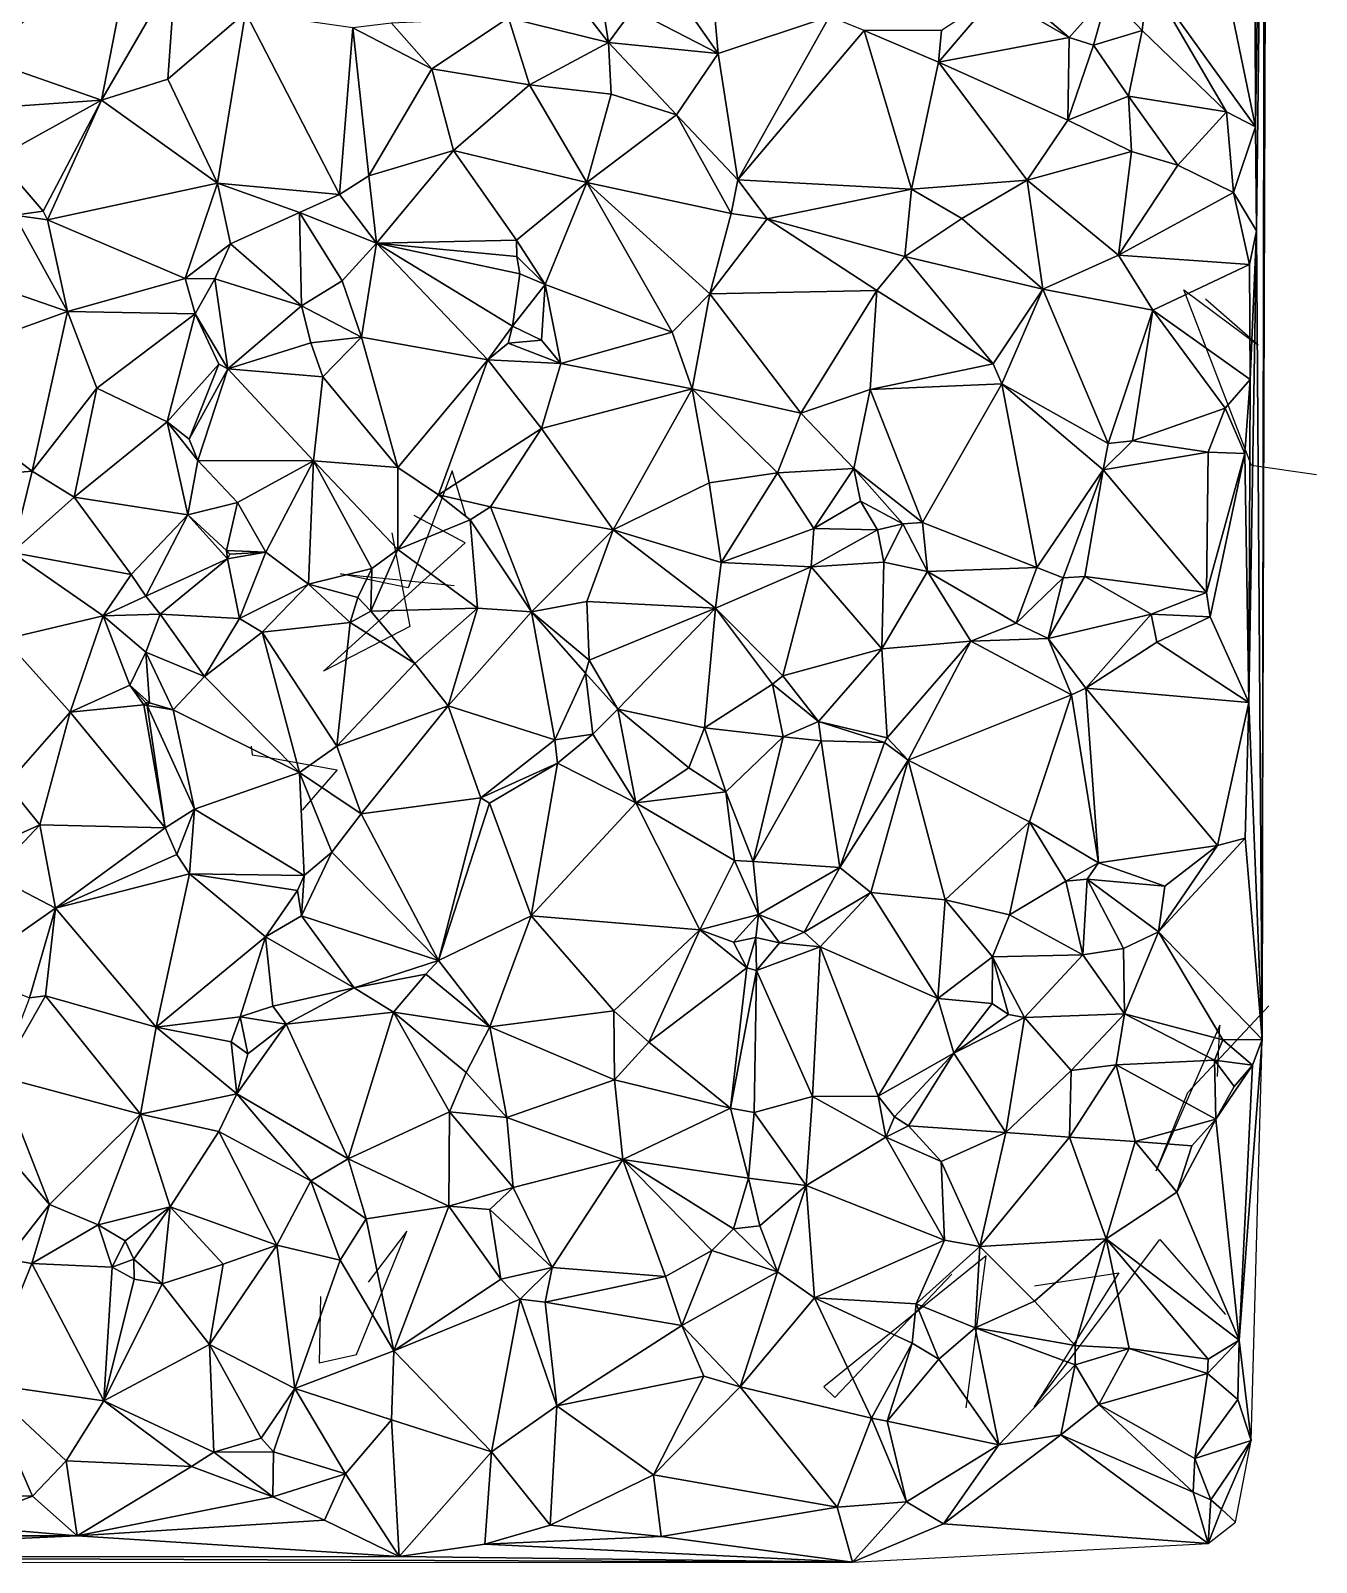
# Model space of a CAD drawing. Header units: metres. Extents: x -15.6 to 15.7, y -15.7 to 15.8.
# Drawn here: x 3.85 to 15.43, y -14.99 to -1.2 of the extents above; entities that cross this region are included whole.
import ezdxf

# ---------------------------------------------------------------- set-up
doc = ezdxf.new("R2010")
doc.units = ezdxf.units.M
doc.layers.add('CRACKS', color=1, linetype='Continuous')
doc.layers.add('STREET_MESH', color=7, linetype='Continuous')

msp = doc.modelspace()

# ---------------------------------------------------------------- linework, layer by layer
at = {"layer": 'CRACKS'}
for points in [[(15.429, -5.2, 0.1), (14.845, -5.115, 0.1), (14.235, -3.536, 0.1), (14.906, -4.032, 0.1), (14.43, -3.619, 0.1)], [(7.768, -5.569, 0.1), (7.645, -5.164, 0.1), (7.251, -6.219, 0.1), (6.639, -6.091, 0.1), (7.664, -6.197, 0.1)], [(7.104, -5.722, 0.1), (7.264, -6.566, 0.1), (6.488, -6.968, 0.1), (7.764, -5.813, 0.1), (7.303, -5.565, 0.1)], [(5.835, -7.642, 0.1), (5.845, -7.721, 0.1), (5.995, -7.744, 0.1), (6.61, -7.855, 0.1), (6.295, -8.218, 0.1)], [(14.54, -10.618, 0.1), (14.56, -10.156, 0.1), (13.985, -11.467, 0.1), (14.272, -10.76, 0.1), (15, -9.982, 0.1)], [(6.461, -12.598, 0.1), (6.447, -13.196, 0.1), (6.783, -13.121, 0.1), (7.239, -12.011, 0.1), (6.888, -12.468, 0.1)], [(12.892, -12.503, 0.1), (13.651, -12.386, 0.1), (12.888, -13.592, 0.1), (14.018, -12.086, 0.1), (14.612, -12.76, 0.1)], [(12.276, -13.601, 0.1), (12.456, -12.233, 0.1), (10.992, -13.411, 0.1), (11.093, -13.506, 0.1), (12.147, -12.397, 0.1)]]:
    msp.add_polyline3d(points, dxfattribs=at)
at = {"layer": 'STREET_MESH'}
for points in [[(14.966, 3.476), (14.941, -10.285), (14.992, 5.761)], [(14.966, 3.476), (14.868, 2.151), (14.882, -2.067)], [(14.889, -3.002), (14.966, 3.476), (14.882, -2.067)], [(14.966, 3.476), (14.889, -3.002), (14.941, -10.285)], [(14.868, 2.151), (14.268, 0.897), (14.882, -2.067)], [(14.268, 0.897), (13.913, -0.722), (14.882, -2.067)], [(3.387, -1.444), (4.784, -0.301), (3.196, -0.887)], [(4.489, -1.828), (4.784, -0.301), (3.387, -1.444)], [(4.784, -0.301), (4.489, -1.828), (5.155, -0.674)], [(9.539, -0.691), (10.043, -1.407), (9.964, -0.534)], [(10.043, -1.407), (11.045, -1.073), (9.964, -0.534)], [(4.489, -1.828), (5.085, -1.639), (5.155, -0.674)], [(5.155, -0.674), (5.085, -1.639), (5.785, -1.037)], [(8.955, -0.678), (8.586, -0.704), (9.053, -1.309)], [(8.955, -0.678), (9.053, -1.309), (9.274, -1.012)], [(9.053, -1.309), (8.586, -0.704), (8.153, -1.087)], [(10.043, -1.407), (9.539, -0.691), (9.274, -1.012)], [(12.541, -0.88), (13.203, -1.262), (12.677, -0.817)], [(13.203, -1.262), (13.552, -0.869), (12.677, -0.817)], [(13.552, -0.869), (13.86, -1.201), (13.913, -0.722)], [(13.913, -0.722), (13.86, -1.201), (14.62, -1.932)], [(13.913, -0.722), (14.62, -1.932), (14.882, -2.067)], [(13.203, -1.262), (12.541, -0.88), (12.025, -1.486)], [(12.541, -0.88), (12.052, -1.199), (12.025, -1.486)], [(13.552, -0.869), (13.203, -1.262), (13.422, -1.333)], [(13.86, -1.201), (13.552, -0.869), (13.422, -1.333)], [(5.085, -1.639), (5.531, -2.574), (5.785, -1.037)], [(5.531, -2.574), (6.631, -2.675), (5.785, -1.037)], [(5.785, -1.037), (6.631, -2.675), (6.752, -1.176)], [(8.153, -1.087), (7.1, -1.134), (7.464, -1.544)], [(8.153, -1.087), (7.464, -1.544), (8.342, -1.688)], [(9.053, -1.309), (8.153, -1.087), (8.342, -1.688)], [(9.053, -1.309), (10.043, -1.407), (9.274, -1.012)], [(10.218, -2.544), (11.045, -1.073), (10.043, -1.407)], [(11.358, -1.201), (11.045, -1.073), (10.218, -2.544)], [(6.631, -2.675), (6.895, -2.508), (6.752, -1.176)], [(7.464, -1.544), (7.1, -1.134), (6.752, -1.176)], [(6.895, -2.508), (7.464, -1.544), (6.752, -1.176)], [(11.358, -1.201), (10.218, -2.544), (11.784, -2.627)], [(12.025, -1.486), (12.052, -1.199), (11.358, -1.201)], [(12.025, -1.486), (11.358, -1.201), (11.784, -2.627)], [(13.737, -1.79), (13.86, -1.201), (13.422, -1.333)], [(13.86, -1.201), (13.737, -1.79), (14.62, -1.932)], [(9.077, -1.773), (9.053, -1.309), (8.342, -1.688)], [(9.053, -1.309), (9.077, -1.773), (9.667, -1.958)], [(10.043, -1.407), (9.053, -1.309), (9.667, -1.958)], [(13.203, -1.262), (12.025, -1.486), (13.192, -2.008)], [(13.422, -1.333), (13.203, -1.262), (13.192, -2.008)], [(13.737, -1.79), (13.422, -1.333), (13.192, -2.008)], [(4.489, -1.828), (3.387, -1.444), (3.278, -1.912)], [(10.218, -2.544), (10.043, -1.407), (9.667, -1.958)], [(12.824, -2.546), (12.025, -1.486), (11.784, -2.627)], [(13.192, -2.008), (12.025, -1.486), (12.824, -2.546)], [(4.489, -1.828), (5.531, -2.574), (5.085, -1.639)], [(6.895, -2.508), (7.658, -2.279), (7.464, -1.544)], [(7.464, -1.544), (7.658, -2.279), (8.342, -1.688)], [(7.658, -2.279), (8.859, -2.569), (8.342, -1.688)], [(8.859, -2.569), (9.077, -1.773), (8.342, -1.688)], [(9.077, -1.773), (8.859, -2.569), (9.667, -1.958)], [(13.763, -2.29), (13.737, -1.79), (13.192, -2.008)], [(13.737, -1.79), (14.183, -2.411), (14.62, -1.932)], [(13.737, -1.79), (13.763, -2.29), (14.183, -2.411)], [(3.549, -2.345), (4.489, -1.828), (3.278, -1.912)], [(4.489, -1.828), (3.549, -2.345), (3.962, -2.826)], [(4, -2.904), (4.489, -1.828), (3.962, -2.826)], [(4.489, -1.828), (4, -2.904), (5.531, -2.574)], [(9.667, -1.958), (8.859, -2.569), (10.16, -2.846)], [(10.218, -2.544), (9.667, -1.958), (10.16, -2.846)], [(13.763, -2.29), (13.192, -2.008), (12.824, -2.546)], [(14.183, -2.411), (14.684, -2.658), (14.62, -1.932)], [(14.62, -1.932), (14.684, -2.658), (14.882, -2.067)], [(14.684, -2.658), (14.889, -3.002), (14.882, -2.067)], [(6.895, -2.508), (6.963, -3.115), (7.658, -2.279)], [(6.963, -3.115), (8.226, -3.088), (7.658, -2.279)], [(8.226, -3.088), (8.859, -2.569), (7.658, -2.279)], [(13.646, -3.222), (13.763, -2.29), (12.824, -2.546)], [(14.183, -2.411), (13.763, -2.29), (13.646, -3.222)], [(3.549, -2.345), (3.704, -2.861), (3.962, -2.826)], [(14.684, -2.658), (14.183, -2.411), (13.646, -3.222)], [(4, -2.904), (5.241, -3.434), (5.531, -2.574)], [(5.241, -3.434), (5.651, -3.12), (5.531, -2.574)], [(6.631, -2.675), (5.531, -2.574), (6.272, -2.839)], [(5.531, -2.574), (5.651, -3.12), (6.272, -2.839)], [(6.963, -3.115), (6.895, -2.508), (6.631, -2.675)], [(8.226, -3.088), (8.483, -3.487), (8.859, -2.569)], [(8.859, -2.569), (8.483, -3.487), (9.627, -3.915)], [(8.859, -2.569), (9.968, -3.57), (10.16, -2.846)], [(9.968, -3.57), (8.859, -2.569), (9.627, -3.915)], [(10.482, -2.895), (10.218, -2.544), (10.16, -2.846)], [(10.218, -2.544), (10.482, -2.895), (11.784, -2.627)], [(12.235, -2.892), (12.824, -2.546), (11.784, -2.627)], [(12.824, -2.546), (12.235, -2.892), (12.966, -3.528)], [(13.646, -3.222), (12.824, -2.546), (12.966, -3.528)], [(6.963, -3.115), (6.631, -2.675), (6.272, -2.839)], [(10.482, -2.895), (11.722, -3.234), (11.784, -2.627)], [(11.722, -3.234), (12.235, -2.892), (11.784, -2.627)], [(14.827, -3.306), (14.684, -2.658), (13.646, -3.222)], [(14.889, -3.002), (14.684, -2.658), (14.827, -3.306)], [(4.182, -3.729), (3.704, -2.861), (3.062, -3.344)], [(3.704, -2.861), (4, -2.904), (3.962, -2.826)], [(4.182, -3.729), (4, -2.904), (3.704, -2.861)], [(6.272, -2.839), (5.651, -3.12), (6.29, -3.679)], [(6.655, -3.454), (6.272, -2.839), (6.29, -3.679)], [(6.655, -3.454), (6.963, -3.115), (6.272, -2.839)], [(9.968, -3.57), (10.482, -2.895), (10.16, -2.846)], [(9.968, -3.57), (11.471, -3.54), (10.482, -2.895)], [(11.471, -3.54), (11.722, -3.234), (10.482, -2.895)], [(12.235, -2.892), (11.722, -3.234), (12.966, -3.528)], [(4.182, -3.729), (5.241, -3.434), (4, -2.904)], [(14.889, -3.002), (14.82, -7.249), (14.941, -10.285)], [(14.889, -3.002), (14.833, -4.342), (14.82, -7.249)], [(14.889, -3.002), (14.827, -3.306), (14.833, -4.342)], [(5.241, -3.434), (5.508, -3.436), (5.651, -3.12)], [(5.651, -3.12), (5.508, -3.436), (6.29, -3.679)], [(6.963, -3.115), (6.655, -3.454), (6.829, -3.96)], [(7.966, -4.164), (6.963, -3.115), (6.829, -3.96)], [(6.963, -3.115), (8.227, -3.234), (8.226, -3.088)], [(8.227, -3.234), (6.963, -3.115), (8.255, -3.39)], [(6.963, -3.115), (8.189, -3.861), (8.255, -3.39)], [(8.189, -3.861), (6.963, -3.115), (7.966, -4.164)], [(8.227, -3.234), (8.483, -3.487), (8.226, -3.088)], [(8.483, -3.487), (8.227, -3.234), (8.255, -3.39)], [(12.518, -4.202), (11.722, -3.234), (11.471, -3.54)], [(11.722, -3.234), (12.518, -4.202), (12.966, -3.528)], [(13.955, -3.718), (13.646, -3.222), (12.966, -3.528)], [(13.955, -3.718), (14.827, -3.306), (13.646, -3.222)], [(14.827, -3.306), (13.955, -3.718), (14.833, -4.342)], [(2.677, -4.273), (4.182, -3.729), (3.062, -3.344)], [(5.241, -3.434), (4.182, -3.729), (5.332, -3.75)], [(5.508, -3.436), (5.241, -3.434), (5.332, -3.75)], [(5.626, -4.246), (5.508, -3.436), (5.332, -3.75)], [(5.508, -3.436), (5.626, -4.246), (6.29, -3.679)], [(8.189, -3.861), (8.483, -3.487), (8.255, -3.39)], [(6.829, -3.96), (6.655, -3.454), (6.29, -3.679)], [(8.483, -3.487), (8.189, -3.861), (8.451, -3.988)], [(8.483, -3.487), (8.451, -3.988), (8.624, -4.197)], [(9.627, -3.915), (8.483, -3.487), (8.624, -4.197)], [(9.806, -4.427), (9.968, -3.57), (9.627, -3.915)], [(9.968, -3.57), (9.806, -4.427), (10.785, -4.644)], [(9.968, -3.57), (10.785, -4.644), (11.471, -3.54)], [(10.785, -4.644), (11.41, -4.431), (11.471, -3.54)], [(11.41, -4.431), (12.518, -4.202), (11.471, -3.54)], [(12.518, -4.202), (12.595, -4.382), (12.966, -3.528)], [(12.595, -4.382), (13.553, -4.918), (12.966, -3.528)], [(13.553, -4.918), (13.955, -3.718), (12.966, -3.528)], [(5.626, -4.246), (6.372, -4.013), (6.29, -3.679)], [(6.372, -4.013), (6.829, -3.96), (6.29, -3.679)], [(13.553, -4.918), (13.774, -4.893), (13.955, -3.718)], [(13.955, -3.718), (13.774, -4.893), (14.609, -4.599)], [(13.955, -3.718), (14.609, -4.599), (14.833, -4.342)], [(4.182, -3.729), (2.677, -4.273), (3.863, -5.166)], [(4.182, -3.729), (3.863, -5.166), (4.447, -4.419)], [(5.332, -3.75), (4.182, -3.729), (4.447, -4.419)], [(5.078, -4.724), (5.332, -3.75), (4.447, -4.419)], [(5.078, -4.724), (5.545, -4.205), (5.332, -3.75)], [(5.545, -4.205), (5.626, -4.246), (5.332, -3.75)], [(8.149, -4.015), (8.189, -3.861), (7.966, -4.164)], [(8.189, -3.861), (8.149, -4.015), (8.451, -3.988)], [(6.372, -4.013), (6.482, -4.317), (6.829, -3.96)], [(6.829, -3.96), (6.482, -4.317), (7.156, -5.133)], [(7.966, -4.164), (6.829, -3.96), (7.156, -5.133)], [(8.451, -3.988), (8.149, -4.015), (8.624, -4.197)], [(9.806, -4.427), (9.627, -3.915), (8.624, -4.197)], [(6.372, -4.013), (5.626, -4.246), (6.482, -4.317)], [(8.149, -4.015), (7.966, -4.164), (8.624, -4.197)], [(3.863, -5.166), (2.677, -4.273), (2.685, -5.264)], [(5.545, -4.205), (5.078, -4.724), (5.278, -4.88)], [(5.626, -4.246), (5.545, -4.205), (5.278, -4.88)], [(5.356, -5.071), (5.626, -4.246), (5.278, -4.88)], [(5.626, -4.246), (5.356, -5.071), (6.398, -5.075)], [(5.626, -4.246), (6.398, -5.075), (6.482, -4.317)], [(7.522, -5.38), (7.966, -4.164), (7.156, -5.133)], [(7.522, -5.38), (8.452, -4.784), (7.966, -4.164)], [(7.966, -4.164), (8.452, -4.784), (8.624, -4.197)], [(8.452, -4.784), (9.806, -4.427), (8.624, -4.197)], [(12.595, -4.382), (12.518, -4.202), (11.41, -4.431)], [(6.482, -4.317), (6.398, -5.075), (7.156, -5.133)], [(11.881, -5.629), (12.595, -4.382), (11.41, -4.431)], [(11.881, -5.629), (12.912, -6.035), (12.595, -4.382)], [(12.595, -4.382), (12.912, -6.035), (13.508, -5.155)], [(13.553, -4.918), (12.595, -4.382), (13.508, -5.155)], [(14.609, -4.599), (14.785, -5.009), (14.833, -4.342)], [(14.833, -4.342), (14.785, -5.009), (14.82, -7.249)], [(3.863, -5.166), (4.241, -5.4), (4.447, -4.419)], [(4.241, -5.4), (5.078, -4.724), (4.447, -4.419)], [(9.806, -4.427), (8.452, -4.784), (9.097, -5.695)], [(9.96, -5.271), (9.806, -4.427), (9.097, -5.695)], [(10.785, -4.644), (9.806, -4.427), (10.576, -5.182)], [(9.806, -4.427), (9.96, -5.271), (10.576, -5.182)], [(11.264, -5.144), (11.41, -4.431), (10.785, -4.644)], [(11.881, -5.629), (11.41, -4.431), (11.264, -5.144)], [(11.264, -5.144), (10.785, -4.644), (10.576, -5.182)], [(14.609, -4.599), (13.774, -4.893), (14.456, -4.997)], [(14.785, -5.009), (14.609, -4.599), (14.456, -4.997)], [(5.078, -4.724), (4.241, -5.4), (5.264, -5.559)], [(5.078, -4.724), (5.356, -5.071), (5.278, -4.88)], [(5.356, -5.071), (5.078, -4.724), (5.264, -5.559)], [(8.452, -4.784), (7.522, -5.38), (7.99, -5.487)], [(8.452, -4.784), (7.99, -5.487), (9.097, -5.695)], [(14.456, -4.997), (13.774, -4.893), (13.508, -5.155)], [(13.774, -4.893), (13.553, -4.918), (13.508, -5.155)], [(5.712, -5.448), (5.356, -5.071), (5.264, -5.559)], [(6.398, -5.075), (5.356, -5.071), (5.712, -5.448)], [(5.967, -5.896), (6.398, -5.075), (5.712, -5.448)], [(6.398, -5.075), (5.967, -5.896), (6.353, -6.184)], [(6.923, -6.044), (6.398, -5.075), (6.353, -6.184)], [(6.398, -5.075), (7.156, -5.873), (7.156, -5.133)], [(6.923, -6.044), (7.156, -5.873), (6.398, -5.075)], [(14.456, -4.997), (13.508, -5.155), (14.441, -6.259)], [(14.785, -5.009), (14.456, -4.997), (14.441, -6.259)], [(14.473, -6.48), (14.785, -5.009), (14.441, -6.259)], [(14.785, -5.009), (14.473, -6.48), (14.82, -7.249)], [(3.863, -5.166), (2.685, -5.264), (3.683, -5.9)], [(4.241, -5.4), (3.863, -5.166), (3.683, -5.9)], [(7.156, -5.873), (7.522, -5.38), (7.156, -5.133)], [(9.96, -5.271), (10.069, -5.99), (10.576, -5.182)], [(10.069, -5.99), (10.902, -5.682), (10.576, -5.182)], [(10.902, -5.682), (11.264, -5.144), (10.576, -5.182)], [(10.902, -5.682), (11.324, -5.438), (11.264, -5.144)], [(11.324, -5.438), (11.705, -5.64), (11.264, -5.144)], [(11.705, -5.64), (11.881, -5.629), (11.264, -5.144)], [(12.912, -6.035), (13.149, -6.127), (13.508, -5.155)], [(13.149, -6.127), (13.344, -6.116), (13.508, -5.155)], [(13.508, -5.155), (13.344, -6.116), (14.441, -6.259)], [(10.069, -5.99), (9.96, -5.271), (9.097, -5.695)], [(4.756, -6.098), (4.241, -5.4), (3.683, -5.9)], [(4.241, -5.4), (4.756, -6.098), (5.264, -5.559)], [(5.612, -5.882), (5.712, -5.448), (5.264, -5.559)], [(5.612, -5.882), (5.967, -5.896), (5.712, -5.448)], [(7.522, -5.38), (7.156, -5.873), (7.808, -5.604)], [(7.522, -5.38), (7.808, -5.604), (7.99, -5.487)], [(7.99, -5.487), (7.808, -5.604), (8.359, -6.435)], [(9.097, -5.695), (7.99, -5.487), (8.359, -6.435)], [(10.902, -5.682), (11.478, -5.694), (11.324, -5.438)], [(11.478, -5.694), (11.705, -5.64), (11.324, -5.438)], [(4.756, -6.098), (4.888, -6.294), (5.264, -5.559)], [(4.888, -6.294), (5.623, -5.956), (5.264, -5.559)], [(5.623, -5.956), (5.612, -5.882), (5.264, -5.559)], [(7.808, -5.604), (7.156, -5.873), (7.873, -6.402)], [(7.808, -5.604), (7.873, -6.402), (8.359, -6.435)], [(11.705, -5.64), (11.478, -5.694), (11.534, -5.987)], [(11.705, -5.64), (11.534, -5.987), (11.927, -6.072)], [(11.881, -5.629), (11.705, -5.64), (11.927, -6.072)], [(12.912, -6.035), (11.881, -5.629), (11.927, -6.072)], [(8.859, -6.342), (9.097, -5.695), (8.359, -6.435)], [(9.097, -5.695), (8.859, -6.342), (10.019, -6.402)], [(10.069, -5.99), (9.097, -5.695), (10.019, -6.402)], [(10.902, -5.682), (10.069, -5.99), (10.88, -6.03)], [(11.478, -5.694), (10.902, -5.682), (10.88, -6.03)], [(11.534, -5.987), (11.478, -5.694), (10.88, -6.03)], [(3.618, -6.681), (4.503, -6.469), (3.683, -5.9)], [(4.503, -6.469), (4.756, -6.098), (3.683, -5.9)], [(5.612, -5.882), (5.643, -5.914), (5.967, -5.896)], [(5.643, -5.914), (5.612, -5.882), (5.623, -5.956)], [(5.967, -5.896), (5.623, -5.956), (5.732, -6.495)], [(5.643, -5.914), (5.623, -5.956), (5.967, -5.896)], [(5.967, -5.896), (5.732, -6.495), (6.353, -6.184)], [(6.923, -6.044), (6.913, -6.429), (7.156, -5.873)], [(7.156, -5.873), (6.913, -6.429), (7.873, -6.402)], [(5.015, -6.455), (5.623, -5.956), (4.888, -6.294)], [(5.623, -5.956), (5.015, -6.455), (5.732, -6.495)], [(6.795, -6.304), (6.923, -6.044), (6.353, -6.184)], [(6.795, -6.304), (6.913, -6.429), (6.923, -6.044)], [(10.88, -6.03), (10.069, -5.99), (10.019, -6.402)], [(10.624, -7.01), (10.88, -6.03), (10.019, -6.402)], [(10.624, -7.01), (11.515, -6.766), (10.88, -6.03)], [(11.515, -6.766), (11.534, -5.987), (10.88, -6.03)], [(11.534, -5.987), (11.515, -6.766), (11.927, -6.072)], [(12.725, -6.536), (12.912, -6.035), (11.927, -6.072)], [(12.912, -6.035), (12.725, -6.536), (13.149, -6.127)], [(4.756, -6.098), (4.503, -6.469), (4.888, -6.294)], [(5.732, -6.495), (5.935, -6.616), (6.353, -6.184)], [(5.935, -6.616), (6.726, -6.529), (6.353, -6.184)], [(6.726, -6.529), (6.795, -6.304), (6.353, -6.184)], [(11.927, -6.072), (11.515, -6.766), (12.318, -6.699)], [(12.725, -6.536), (11.927, -6.072), (12.318, -6.699)], [(12.725, -6.536), (13.014, -6.675), (13.149, -6.127)], [(13.014, -6.675), (13.344, -6.116), (13.149, -6.127)], [(13.941, -6.455), (13.344, -6.116), (13.014, -6.675)], [(13.344, -6.116), (13.941, -6.455), (14.441, -6.259)], [(4.503, -6.469), (5.015, -6.455), (4.888, -6.294)], [(6.913, -6.429), (6.795, -6.304), (6.726, -6.529)], [(8.879, -6.869), (8.859, -6.342), (8.359, -6.435)], [(8.859, -6.342), (8.879, -6.869), (10.019, -6.402)], [(13.941, -6.455), (14.473, -6.48), (14.441, -6.259)], [(4.205, -7.338), (4.503, -6.469), (3.618, -6.681)], [(4.205, -7.338), (4.743, -7.093), (4.503, -6.469)], [(4.888, -6.796), (5.015, -6.455), (4.503, -6.469)], [(4.743, -7.093), (4.888, -6.796), (4.503, -6.469)], [(5.015, -6.455), (4.888, -6.796), (5.415, -7.017)], [(5.732, -6.495), (5.015, -6.455), (5.415, -7.017)], [(6.913, -6.429), (6.726, -6.529), (7.31, -6.9)], [(7.873, -6.402), (6.913, -6.429), (7.31, -6.9)], [(7.873, -6.402), (7.31, -6.9), (7.611, -7.279)], [(7.873, -6.402), (7.611, -7.279), (8.359, -6.435)], [(7.611, -7.279), (8.57, -7.586), (8.359, -6.435)], [(8.848, -6.985), (8.879, -6.869), (8.359, -6.435)], [(8.57, -7.586), (8.848, -6.985), (8.359, -6.435)], [(8.879, -6.869), (9.138, -7.311), (10.019, -6.402)], [(9.138, -7.311), (9.919, -7.477), (10.019, -6.402)], [(9.919, -7.477), (10.532, -7.084), (10.019, -6.402)], [(10.532, -7.084), (10.624, -7.01), (10.019, -6.402)], [(13.941, -6.455), (13.014, -6.675), (13.352, -7.121)], [(13.992, -6.708), (13.941, -6.455), (13.352, -7.121)], [(14.473, -6.48), (13.941, -6.455), (13.992, -6.708)], [(14.473, -6.48), (13.992, -6.708), (14.82, -7.249)], [(5.935, -6.616), (5.732, -6.495), (5.415, -7.017)], [(5.935, -6.616), (5.415, -7.017), (6.27, -7.879)], [(6.726, -6.529), (5.935, -6.616), (6.606, -7.643)], [(6.606, -7.643), (5.935, -6.616), (6.27, -7.879)], [(6.726, -6.529), (6.606, -7.643), (7.31, -6.9)], [(13.014, -6.675), (12.725, -6.536), (12.318, -6.699)], [(4.205, -7.338), (3.618, -6.681), (3.638, -7.985)], [(11.515, -6.766), (11.564, -7.567), (12.318, -6.699)], [(11.564, -7.567), (11.752, -7.769), (12.318, -6.699)], [(11.752, -7.769), (13.224, -7.182), (12.318, -6.699)], [(13.224, -7.182), (13.014, -6.675), (12.318, -6.699)], [(13.014, -6.675), (13.224, -7.182), (13.352, -7.121)], [(13.992, -6.708), (13.352, -7.121), (14.82, -7.249)], [(4.92, -7.254), (4.888, -6.796), (4.743, -7.093)], [(5.415, -7.017), (4.888, -6.796), (5.134, -7.316)], [(4.888, -6.796), (4.92, -7.254), (5.134, -7.316)], [(8.848, -6.985), (9.138, -7.311), (8.879, -6.869)], [(10.624, -7.01), (10.944, -7.421), (11.515, -6.766)], [(11.515, -6.766), (10.944, -7.421), (11.564, -7.567)], [(5.415, -7.017), (5.134, -7.316), (6.27, -7.879)], [(7.31, -6.9), (6.606, -7.643), (7.611, -7.279)], [(8.848, -6.985), (8.57, -7.586), (8.913, -7.536)], [(9.138, -7.311), (8.848, -6.985), (8.913, -7.536)], [(10.532, -7.084), (10.944, -7.421), (10.624, -7.01)], [(4.87, -7.271), (4.743, -7.093), (4.205, -7.338)], [(4.87, -7.271), (4.887, -7.254), (4.743, -7.093)], [(4.887, -7.254), (4.92, -7.254), (4.743, -7.093)], [(10.626, -7.558), (10.532, -7.084), (9.919, -7.477)], [(10.944, -7.421), (10.532, -7.084), (10.626, -7.558)], [(13.224, -7.182), (13.467, -8.695), (13.352, -7.121)], [(13.352, -7.121), (14.538, -8.537), (14.82, -7.249)], [(13.352, -7.121), (13.467, -8.695), (14.538, -8.537)], [(4.87, -7.271), (4.205, -7.338), (5.062, -8.379)], [(4.898, -7.277), (4.887, -7.254), (4.87, -7.271)], [(4.898, -7.277), (4.87, -7.271), (5.062, -8.379)], [(4.887, -7.254), (4.898, -7.277), (4.92, -7.254)], [(4.92, -7.254), (4.898, -7.277), (5.134, -7.316)], [(5.134, -7.316), (4.898, -7.277), (5.326, -8.211)], [(4.898, -7.277), (5.062, -8.379), (5.326, -8.211)], [(7.611, -7.279), (6.606, -7.643), (6.826, -8.252)], [(7.904, -8.107), (7.611, -7.279), (6.826, -8.252)], [(7.904, -8.107), (8.57, -7.586), (7.611, -7.279)], [(13.224, -7.182), (11.752, -7.769), (12.847, -8.325)], [(13.467, -8.695), (13.224, -7.182), (12.847, -8.325)], [(14.82, -7.249), (14.538, -8.537), (14.787, -8.472)], [(14.941, -10.285), (14.82, -7.249), (14.787, -8.472)], [(3.931, -8.351), (4.205, -7.338), (3.638, -7.985)], [(5.062, -8.379), (4.205, -7.338), (3.931, -8.351)], [(6.27, -7.879), (5.134, -7.316), (5.326, -8.211)], [(9.3, -8.153), (9.138, -7.311), (8.913, -7.536)], [(9.138, -7.311), (9.776, -7.837), (9.919, -7.477)], [(9.776, -7.837), (9.138, -7.311), (9.3, -8.153)], [(10.968, -7.594), (10.944, -7.421), (10.626, -7.558)], [(11.564, -7.567), (10.944, -7.421), (11.541, -7.611)], [(10.944, -7.421), (10.968, -7.594), (11.541, -7.611)], [(8.57, -7.586), (8.594, -7.796), (8.913, -7.536)], [(8.594, -7.796), (9.3, -8.153), (8.913, -7.536)], [(9.776, -7.837), (10.111, -8.055), (9.919, -7.477)], [(10.111, -8.055), (10.626, -7.558), (9.919, -7.477)], [(10.111, -8.055), (10.356, -8.682), (10.626, -7.558)], [(10.356, -8.682), (10.968, -7.594), (10.626, -7.558)], [(11.752, -7.769), (11.564, -7.567), (11.541, -7.611)], [(6.606, -7.643), (6.27, -7.879), (6.826, -8.252)], [(8.594, -7.796), (8.57, -7.586), (7.904, -8.107)], [(10.968, -7.594), (10.356, -8.682), (11.137, -8.735)], [(10.968, -7.594), (11.137, -8.735), (11.541, -7.611)], [(11.137, -8.735), (11.752, -7.769), (11.541, -7.611)], [(8.594, -7.796), (7.904, -8.107), (7.983, -8.156)], [(8.358, -9.172), (8.594, -7.796), (7.983, -8.156)], [(8.594, -7.796), (8.358, -9.172), (9.3, -8.153)], [(10.111, -8.055), (9.776, -7.837), (9.3, -8.153)], [(11.137, -8.735), (11.417, -8.96), (11.752, -7.769)], [(11.752, -7.769), (11.417, -8.96), (12.087, -9.028)], [(11.752, -7.769), (12.087, -9.028), (12.847, -8.325)], [(3.931, -8.351), (3.638, -7.985), (3.402, -8.588)], [(6.314, -8.808), (6.27, -7.879), (5.326, -8.211)], [(6.27, -7.879), (6.562, -8.599), (6.826, -8.252)], [(6.314, -8.808), (6.562, -8.599), (6.27, -7.879)], [(7.524, -9.573), (7.904, -8.107), (6.826, -8.252)], [(7.983, -8.156), (7.904, -8.107), (7.524, -9.573)], [(10.19, -8.673), (10.111, -8.055), (9.3, -8.153)], [(10.356, -8.682), (10.111, -8.055), (10.19, -8.673)], [(5.062, -8.379), (5.166, -8.618), (5.326, -8.211)], [(5.166, -8.618), (5.279, -8.792), (5.326, -8.211)], [(5.279, -8.792), (6.314, -8.808), (5.326, -8.211)], [(6.562, -8.599), (7.524, -9.573), (6.826, -8.252)], [(8.358, -9.172), (7.983, -8.156), (7.524, -9.573)], [(8.358, -9.172), (9.876, -9.298), (9.3, -8.153)], [(9.876, -9.298), (10.19, -8.673), (9.3, -8.153)], [(3.503, -8.804), (3.931, -8.351), (3.402, -8.588)], [(3.503, -8.804), (4.074, -9.101), (3.931, -8.351)], [(4.074, -9.101), (5.062, -8.379), (3.931, -8.351)], [(5.166, -8.618), (5.062, -8.379), (4.074, -9.101)], [(12.087, -9.028), (12.667, -9.162), (12.847, -8.325)], [(12.667, -9.162), (13.172, -8.858), (12.847, -8.325)], [(13.172, -8.858), (13.467, -8.695), (12.847, -8.325)], [(14.538, -8.537), (13.467, -8.695), (14.065, -8.903)], [(14.007, -9.314), (14.941, -10.285), (14.787, -8.472)], [(14.538, -8.537), (14.007, -9.314), (14.787, -8.472)], [(14.007, -9.314), (14.538, -8.537), (14.065, -8.903)], [(5.166, -8.618), (4.074, -9.101), (5.279, -8.792)], [(6.562, -8.599), (6.288, -9.172), (7.524, -9.573)], [(6.562, -8.599), (6.314, -8.808), (6.288, -9.172)], [(10.404, -9.16), (10.19, -8.673), (9.876, -9.298)], [(10.356, -8.682), (10.19, -8.673), (10.404, -9.16)], [(10.356, -8.682), (10.404, -9.16), (11.137, -8.735)], [(3.503, -8.804), (3.255, -9.675), (4.074, -9.101)], [(4.074, -9.101), (4.981, -10.172), (5.279, -8.792)], [(4.981, -10.172), (5.964, -9.36), (5.279, -8.792)], [(5.964, -9.36), (6.254, -8.942), (5.279, -8.792)], [(6.254, -8.942), (6.314, -8.808), (5.279, -8.792)], [(6.314, -8.808), (6.254, -8.942), (6.288, -9.172)], [(11.137, -8.735), (10.404, -9.16), (10.815, -9.319)], [(11.417, -8.96), (11.137, -8.735), (10.815, -9.319)], [(13.467, -8.695), (13.172, -8.858), (13.366, -8.841)], [(13.467, -8.695), (13.366, -8.841), (14.065, -8.903)], [(6.254, -8.942), (5.964, -9.36), (6.288, -9.172)], [(10.961, -9.45), (11.417, -8.96), (10.815, -9.319)], [(11.417, -8.96), (10.961, -9.45), (12.019, -9.914)], [(11.417, -8.96), (12.019, -9.914), (12.087, -9.028)], [(13.325, -9.523), (13.172, -8.858), (12.667, -9.162)], [(13.172, -8.858), (13.325, -9.523), (13.366, -8.841)], [(13.325, -9.523), (13.691, -9.466), (13.366, -8.841)], [(13.366, -8.841), (14.007, -9.314), (14.065, -8.903)], [(13.691, -9.466), (14.007, -9.314), (13.366, -8.841)], [(3.255, -9.675), (3.838, -9.91), (4.074, -9.101)], [(4.074, -9.101), (3.838, -9.91), (3.984, -9.892)], [(4.981, -10.172), (4.074, -9.101), (3.984, -9.892)], [(12.087, -9.028), (12.019, -9.914), (12.512, -9.54)], [(12.667, -9.162), (12.087, -9.028), (12.512, -9.54)], [(5.964, -9.36), (6.762, -9.819), (6.288, -9.172)], [(6.288, -9.172), (6.762, -9.819), (7.524, -9.573)], [(7.985, -10.17), (8.358, -9.172), (7.524, -9.573)], [(8.358, -9.172), (7.985, -10.17), (9.102, -10.025)], [(9.876, -9.298), (8.358, -9.172), (9.102, -10.025)], [(10.179, -9.409), (10.404, -9.16), (9.876, -9.298)], [(10.382, -9.367), (10.404, -9.16), (10.179, -9.409)], [(10.404, -9.16), (10.382, -9.367), (10.593, -9.413)], [(10.404, -9.16), (10.593, -9.413), (10.815, -9.319)], [(13.325, -9.523), (12.667, -9.162), (12.512, -9.54)], [(4.981, -10.172), (5.738, -10.08), (5.964, -9.36)], [(5.738, -10.08), (6.031, -9.984), (5.964, -9.36)], [(5.964, -9.36), (6.031, -9.984), (6.762, -9.819)], [(9.417, -10.307), (9.876, -9.298), (9.102, -10.025)], [(9.417, -10.307), (10.299, -9.64), (9.876, -9.298)], [(10.299, -9.64), (10.179, -9.409), (9.876, -9.298)], [(10.299, -9.64), (10.382, -9.367), (10.179, -9.409)], [(10.382, -9.367), (10.299, -9.64), (10.387, -9.662)], [(10.382, -9.367), (10.387, -9.662), (10.593, -9.413)], [(10.593, -9.413), (10.961, -9.45), (10.815, -9.319)], [(14.007, -9.314), (13.691, -9.466), (13.701, -10.053)], [(14.586, -10.287), (14.007, -9.314), (13.701, -10.053)], [(14.007, -9.314), (14.586, -10.287), (14.941, -10.285)], [(10.387, -9.662), (10.961, -9.45), (10.593, -9.413)], [(10.961, -9.45), (10.387, -9.662), (10.89, -10.796)], [(11.482, -10.793), (10.961, -9.45), (10.89, -10.796)], [(10.961, -9.45), (11.482, -10.793), (12.019, -9.914)], [(13.691, -9.466), (13.325, -9.523), (13.701, -10.053)], [(6.762, -9.819), (7.41, -9.697), (7.524, -9.573)], [(7.41, -9.697), (7.985, -10.17), (7.524, -9.573)], [(10.299, -9.64), (9.417, -10.307), (10.152, -10.901)], [(10.299, -9.64), (10.152, -10.901), (10.387, -9.662)], [(12.019, -9.914), (12.509, -9.961), (12.512, -9.54)], [(12.509, -9.961), (12.658, -10.06), (12.512, -9.54)], [(12.802, -10.086), (13.325, -9.523), (12.512, -9.54)], [(12.658, -10.06), (12.802, -10.086), (12.512, -9.54)], [(13.325, -9.523), (12.802, -10.086), (13.701, -10.053)], [(7.118, -10.039), (7.41, -9.697), (6.762, -9.819)], [(7.985, -10.17), (7.41, -9.697), (7.118, -10.039)], [(10.152, -10.901), (10.367, -10.943), (10.387, -9.662)], [(10.387, -9.662), (10.367, -10.943), (10.89, -10.796)], [(3.566, -10.617), (4.838, -10.956), (3.984, -9.892)], [(3.838, -9.91), (3.566, -10.617), (3.984, -9.892)], [(4.838, -10.956), (4.981, -10.172), (3.984, -9.892)], [(6.031, -9.984), (6.152, -10.146), (6.762, -9.819)], [(6.152, -10.146), (7.118, -10.039), (6.762, -9.819)], [(11.482, -10.793), (12.164, -10.407), (12.019, -9.914)], [(12.164, -10.407), (12.509, -9.961), (12.019, -9.914)], [(5.738, -10.08), (6.152, -10.146), (6.031, -9.984)], [(7.118, -10.039), (6.152, -10.146), (6.71, -11.36)], [(7.621, -10.935), (7.118, -10.039), (6.71, -11.36)], [(7.772, -10.582), (7.985, -10.17), (7.118, -10.039)], [(7.621, -10.935), (7.772, -10.582), (7.118, -10.039)], [(7.985, -10.17), (9.107, -10.646), (9.102, -10.025)], [(9.107, -10.646), (9.417, -10.307), (9.102, -10.025)], [(12.658, -10.06), (12.509, -9.961), (12.164, -10.407)], [(12.802, -10.086), (12.658, -10.06), (12.164, -10.407)], [(12.802, -10.086), (13.222, -10.564), (13.701, -10.053)], [(13.222, -10.564), (13.626, -10.511), (13.701, -10.053)], [(13.626, -10.511), (14.511, -10.471), (13.701, -10.053)], [(14.511, -10.471), (14.586, -10.287), (13.701, -10.053)], [(5.707, -10.774), (4.981, -10.172), (4.838, -10.956)], [(5.656, -10.305), (5.738, -10.08), (4.981, -10.172)], [(5.707, -10.774), (5.656, -10.305), (4.981, -10.172)], [(5.738, -10.08), (5.656, -10.305), (5.806, -10.413)], [(6.152, -10.146), (5.707, -10.774), (6.71, -11.36)], [(5.707, -10.774), (6.152, -10.146), (5.806, -10.413)], [(6.152, -10.146), (5.738, -10.08), (5.806, -10.413)], [(7.985, -10.17), (7.772, -10.582), (8.139, -10.986)], [(9.107, -10.646), (7.985, -10.17), (8.139, -10.986)], [(12.802, -10.086), (12.164, -10.407), (12.632, -11.123)], [(13.222, -10.564), (12.802, -10.086), (12.632, -11.123)], [(5.656, -10.305), (5.707, -10.774), (5.806, -10.413)], [(9.417, -10.307), (9.107, -10.646), (10.152, -10.901)], [(14.511, -10.471), (14.855, -10.515), (14.586, -10.287)], [(14.586, -10.287), (14.855, -10.515), (14.941, -10.285)], [(14.735, -12.991), (14.842, -13.896), (14.941, -10.285)], [(14.855, -10.515), (14.735, -12.991), (14.941, -10.285)], [(12.164, -10.407), (11.482, -10.793), (11.631, -10.982)], [(11.756, -11.063), (12.164, -10.407), (11.631, -10.982)], [(12.164, -10.407), (11.756, -11.063), (12.632, -11.123)], [(14.511, -10.471), (13.626, -10.511), (14.524, -11.003)], [(14.688, -10.706), (14.511, -10.471), (14.524, -11.003)], [(14.855, -10.515), (14.511, -10.471), (14.688, -10.706)], [(4.018, -11.77), (3.566, -10.617), (3.33, -10.963)], [(3.566, -10.617), (4.018, -11.77), (4.838, -10.956)], [(7.772, -10.582), (7.621, -10.935), (8.139, -10.986)], [(13.206, -11.165), (13.222, -10.564), (12.632, -11.123)], [(13.626, -10.511), (13.206, -11.165), (13.797, -11.202)], [(13.206, -11.165), (13.626, -10.511), (13.222, -10.564)], [(14.524, -11.003), (13.626, -10.511), (13.797, -11.202)], [(14.855, -10.515), (14.524, -11.003), (14.735, -12.991)], [(14.855, -10.515), (14.688, -10.706), (14.524, -11.003)], [(9.184, -11.364), (9.107, -10.646), (8.139, -10.986)], [(9.107, -10.646), (9.184, -11.364), (10.152, -10.901)], [(5.544, -11.114), (5.707, -10.774), (4.838, -10.956)], [(5.707, -10.774), (5.544, -11.114), (6.372, -11.558)], [(5.707, -10.774), (6.372, -11.558), (6.71, -11.36)], [(10.367, -10.943), (10.835, -11.598), (10.89, -10.796)], [(10.89, -10.796), (10.835, -11.598), (11.553, -11.163)], [(11.482, -10.793), (10.89, -10.796), (11.553, -11.163)], [(11.482, -10.793), (11.553, -11.163), (11.631, -10.982)], [(3.636, -12.262), (4.018, -11.77), (3.33, -10.963)], [(4.018, -11.77), (4.458, -11.954), (4.838, -10.956)], [(4.458, -11.954), (5.106, -11.79), (4.838, -10.956)], [(5.106, -11.79), (5.544, -11.114), (4.838, -10.956)], [(7.616, -11.785), (7.621, -10.935), (6.71, -11.36)], [(8.196, -11.618), (7.621, -10.935), (7.616, -11.785)], [(7.621, -10.935), (8.196, -11.618), (8.139, -10.986)], [(8.196, -11.618), (9.184, -11.364), (8.139, -10.986)], [(10.152, -10.901), (9.184, -11.364), (10.316, -11.534)], [(10.367, -10.943), (10.152, -10.901), (10.316, -11.534)], [(10.835, -11.598), (10.367, -10.943), (10.316, -11.534)], [(11.553, -11.163), (11.756, -11.063), (11.631, -10.982)], [(14.307, -11.241), (14.524, -11.003), (13.797, -11.202)], [(14.524, -11.003), (14.172, -11.659), (14.735, -12.991)], [(14.307, -11.241), (14.172, -11.659), (14.524, -11.003)], [(5.544, -11.114), (5.106, -11.79), (6.066, -12.137)], [(5.544, -11.114), (6.066, -12.137), (6.372, -11.558)], [(10.835, -11.598), (12.08, -12.091), (11.553, -11.163)], [(12.05, -11.382), (11.756, -11.063), (11.553, -11.163)], [(12.08, -12.091), (12.05, -11.382), (11.553, -11.163)], [(11.756, -11.063), (12.05, -11.382), (12.632, -11.123)], [(12.05, -11.382), (12.397, -12.149), (12.632, -11.123)], [(12.397, -12.149), (13.206, -11.165), (12.632, -11.123)], [(13.206, -11.165), (12.397, -12.149), (13.535, -12.079)], [(13.206, -11.165), (13.535, -12.079), (13.797, -11.202)], [(13.535, -12.079), (14.172, -11.659), (13.797, -11.202)], [(14.172, -11.659), (14.307, -11.241), (13.797, -11.202)], [(6.372, -11.558), (6.871, -11.899), (6.71, -11.36)], [(6.871, -11.899), (7.616, -11.785), (6.71, -11.36)], [(8.196, -11.618), (8.547, -12.337), (9.184, -11.364)], [(8.547, -12.337), (9.567, -12.417), (9.184, -11.364)], [(10.179, -11.988), (9.184, -11.364), (9.985, -12.183)], [(9.184, -11.364), (10.179, -11.988), (10.316, -11.534)], [(9.184, -11.364), (9.567, -12.417), (9.985, -12.183)], [(12.397, -12.149), (12.05, -11.382), (12.08, -12.091)], [(6.372, -11.558), (6.066, -12.137), (6.636, -12.272)], [(6.871, -11.899), (6.372, -11.558), (6.636, -12.272)], [(10.316, -11.534), (10.179, -11.988), (10.417, -11.963)], [(10.835, -11.598), (10.316, -11.534), (10.417, -11.963)], [(7.984, -11.814), (8.196, -11.618), (7.616, -11.785)], [(7.984, -11.814), (8.547, -12.337), (8.196, -11.618)], [(10.577, -12.375), (10.835, -11.598), (10.417, -11.963)], [(10.835, -11.598), (10.577, -12.375), (10.91, -12.609)], [(12.08, -12.091), (10.835, -11.598), (10.91, -12.609)], [(14.172, -11.659), (13.535, -12.079), (14.735, -12.991)], [(3.86, -12.3), (4.018, -11.77), (3.636, -12.262)], [(3.86, -12.3), (4.458, -11.954), (4.018, -11.77)], [(4.458, -11.954), (4.701, -12.098), (5.106, -11.79)], [(4.701, -12.098), (4.778, -12.261), (5.106, -11.79)], [(5.106, -11.79), (4.778, -12.261), (5.034, -12.483)], [(5.582, -12.307), (5.106, -11.79), (5.034, -12.483)], [(5.106, -11.79), (5.582, -12.307), (6.066, -12.137)], [(7.616, -11.785), (6.871, -11.899), (7.12, -13.086)], [(8.083, -12.441), (7.616, -11.785), (7.12, -13.086)], [(8.083, -12.441), (7.984, -11.814), (7.616, -11.785)], [(8.547, -12.337), (7.984, -11.814), (8.083, -12.441)], [(4.585, -12.335), (4.458, -11.954), (3.86, -12.3)], [(4.701, -12.098), (4.458, -11.954), (4.585, -12.335)], [(6.871, -11.899), (6.636, -12.272), (7.12, -13.086)], [(10.577, -12.375), (10.179, -11.988), (9.985, -12.183)], [(10.179, -11.988), (10.577, -12.375), (10.417, -11.963)], [(4.778, -12.261), (4.701, -12.098), (4.585, -12.335)], [(11.826, -12.663), (12.08, -12.091), (10.91, -12.609)], [(12.397, -12.149), (12.08, -12.091), (11.826, -12.663)], [(13.535, -12.079), (12.397, -12.149), (12.892, -12.64)], [(13.257, -13.038), (13.535, -12.079), (12.892, -12.64)], [(13.744, -13.067), (13.535, -12.079), (13.257, -13.038)], [(13.535, -12.079), (14.455, -13.161), (14.735, -12.991)], [(14.455, -13.161), (13.535, -12.079), (13.744, -13.067)], [(3.421, -13.381), (3.86, -12.3), (3.636, -12.262)], [(4.778, -12.261), (4.585, -12.335), (4.781, -12.442)], [(4.778, -12.261), (4.781, -12.442), (5.034, -12.483)], [(6.066, -12.137), (5.461, -13.031), (6.228, -13.425)], [(6.066, -12.137), (5.582, -12.307), (5.461, -13.031)], [(6.636, -12.272), (6.066, -12.137), (6.228, -13.425)], [(6.636, -12.272), (6.228, -13.425), (7.12, -13.086)], [(9.985, -12.183), (9.567, -12.417), (9.714, -12.86)], [(10.577, -12.375), (9.985, -12.183), (9.714, -12.86)], [(12.357, -12.88), (12.397, -12.149), (11.826, -12.663)], [(12.397, -12.149), (12.357, -12.88), (12.892, -12.64)], [(3.86, -12.3), (3.421, -13.381), (4.508, -13.539)], [(4.585, -12.335), (3.86, -12.3), (4.508, -13.539)], [(4.781, -12.442), (4.585, -12.335), (4.508, -13.539)], [(5.461, -13.031), (5.582, -12.307), (5.034, -12.483)], [(8.547, -12.337), (8.083, -12.441), (8.259, -12.622)], [(8.547, -12.337), (8.259, -12.622), (8.485, -12.65)], [(9.567, -12.417), (8.547, -12.337), (8.485, -12.65)], [(10.24, -13.41), (10.577, -12.375), (9.714, -12.86)], [(10.577, -12.375), (10.24, -13.41), (10.91, -12.609)], [(4.781, -12.442), (4.508, -13.539), (5.034, -12.483)], [(4.508, -13.539), (5.461, -13.031), (5.034, -12.483)], [(8.259, -12.622), (8.083, -12.441), (7.12, -13.086)], [(9.567, -12.417), (8.485, -12.65), (9.714, -12.86)], [(7.999, -13.998), (8.259, -12.622), (7.12, -13.086)], [(8.588, -13.582), (8.259, -12.622), (7.999, -13.998)], [(8.259, -12.622), (8.588, -13.582), (8.485, -12.65)], [(8.485, -12.65), (8.588, -13.582), (9.714, -12.86)], [(10.24, -13.41), (11.423, -13.694), (10.91, -12.609)], [(11.789, -13.018), (11.826, -12.663), (10.91, -12.609)], [(11.423, -13.694), (11.789, -13.018), (10.91, -12.609)], [(11.826, -12.663), (11.789, -13.018), (12.029, -13.163)], [(12.357, -12.88), (11.826, -12.663), (12.029, -13.163)], [(12.357, -12.88), (13.257, -13.038), (12.892, -12.64)], [(8.588, -13.582), (9.913, -13.314), (9.714, -12.86)], [(9.913, -13.314), (10.24, -13.41), (9.714, -12.86)], [(12.57, -13.934), (12.357, -12.88), (12.029, -13.163)], [(12.357, -12.88), (12.57, -13.934), (13.256, -13.212)], [(12.357, -12.88), (13.256, -13.212), (13.257, -13.038)], [(5.499, -13.999), (5.461, -13.031), (4.508, -13.539)], [(5.461, -13.031), (5.925, -13.873), (6.228, -13.425)], [(5.925, -13.873), (5.461, -13.031), (5.499, -13.999)], [(6.228, -13.425), (7.1, -13.709), (7.12, -13.086)], [(7.1, -13.709), (7.999, -13.998), (7.12, -13.086)], [(11.789, -13.018), (11.423, -13.694), (11.563, -13.722)], [(11.789, -13.018), (11.563, -13.722), (12.029, -13.163)], [(13.256, -13.212), (13.744, -13.067), (13.257, -13.038)], [(13.469, -13.571), (13.744, -13.067), (13.256, -13.212)], [(13.469, -13.571), (14.45, -13.291), (13.744, -13.067)], [(14.45, -13.291), (14.455, -13.161), (13.744, -13.067)], [(14.455, -13.161), (14.45, -13.291), (14.735, -12.991)], [(14.45, -13.291), (14.723, -13.525), (14.735, -12.991)], [(14.723, -13.525), (14.842, -13.896), (14.735, -12.991)], [(11.563, -13.722), (12.57, -13.934), (12.029, -13.163)], [(13.256, -13.212), (12.57, -13.934), (13.128, -13.843)], [(13.469, -13.571), (13.256, -13.212), (13.128, -13.843)], [(9.913, -13.314), (8.588, -13.582), (9.459, -14.205)], [(10.24, -13.41), (9.913, -13.314), (9.459, -14.205)], [(14.335, -14.057), (14.45, -13.291), (13.469, -13.571)], [(14.723, -13.525), (14.45, -13.291), (14.335, -14.057)], [(3.421, -13.381), (3.107, -14.374), (3.865, -14.396)], [(3.421, -13.381), (3.865, -14.396), (4.17, -14.077)], [(3.421, -13.381), (4.17, -14.077), (4.508, -13.539)], [(5.925, -13.873), (6.036, -13.998), (6.228, -13.425)], [(6.036, -13.998), (6.686, -14.194), (6.228, -13.425)], [(6.228, -13.425), (6.686, -14.194), (7.1, -13.709)], [(11.112, -14.496), (10.24, -13.41), (9.459, -14.205)], [(11.423, -13.694), (10.24, -13.41), (11.112, -14.496)], [(4.508, -13.539), (4.17, -14.077), (5.298, -14.13)], [(5.499, -13.999), (4.508, -13.539), (5.298, -14.13)], [(8.588, -13.582), (7.999, -13.998), (8.53, -14.657)], [(9.459, -14.205), (8.588, -13.582), (8.53, -14.657)], [(14.321, -14.361), (13.469, -13.571), (13.128, -13.843)], [(14.321, -14.361), (14.335, -14.057), (13.469, -13.571)], [(14.723, -13.525), (14.335, -14.057), (14.842, -13.896)], [(7.1, -13.709), (6.686, -14.194), (7.168, -14.94)], [(7.999, -13.998), (7.1, -13.709), (7.168, -14.94)], [(11.738, -14.446), (11.423, -13.694), (11.112, -14.496)], [(11.423, -13.694), (11.738, -14.446), (11.563, -13.722)], [(11.738, -14.446), (12.57, -13.934), (11.563, -13.722)], [(6.036, -13.998), (5.925, -13.873), (5.499, -13.999)], [(13.128, -13.843), (12.071, -14.645), (14.454, -14.823)], [(13.128, -13.843), (12.57, -13.934), (12.071, -14.645)], [(14.321, -14.361), (13.128, -13.843), (14.454, -14.823)], [(14.335, -14.057), (14.48, -14.43), (14.842, -13.896)], [(14.48, -14.43), (14.575, -14.512), (14.842, -13.896)], [(14.842, -13.896), (14.575, -14.512), (14.7, -14.629)], [(6.03, -14.403), (5.499, -13.999), (5.298, -14.13)], [(6.03, -14.403), (6.036, -13.998), (5.499, -13.999)], [(6.036, -13.998), (6.03, -14.403), (6.686, -14.194)], [(7.941, -14.828), (7.999, -13.998), (7.168, -14.94)], [(7.999, -13.998), (7.941, -14.828), (8.53, -14.657)], [(12.57, -13.934), (11.738, -14.446), (12.071, -14.645)], [(14.335, -14.057), (14.321, -14.361), (14.48, -14.43)], [(4.17, -14.077), (3.865, -14.396), (4.27, -14.752)], [(4.17, -14.077), (4.27, -14.752), (5.298, -14.13)], [(4.27, -14.752), (6.03, -14.403), (5.298, -14.13)], [(6.686, -14.194), (6.03, -14.403), (6.495, -14.613)], [(6.686, -14.194), (6.495, -14.613), (7.168, -14.94)], [(9.459, -14.205), (8.53, -14.657), (9.527, -14.759)], [(11.112, -14.496), (9.459, -14.205), (9.527, -14.759)], [(3.107, -14.374), (3.165, -14.661), (3.865, -14.396)], [(3.865, -14.396), (3.165, -14.661), (4.27, -14.752)], [(6.495, -14.613), (6.03, -14.403), (4.27, -14.752)], [(11.738, -14.446), (11.112, -14.496), (11.251, -14.99)], [(11.738, -14.446), (11.251, -14.99), (12.071, -14.645)], [(14.48, -14.43), (14.321, -14.361), (14.454, -14.823)], [(14.575, -14.512), (14.48, -14.43), (14.454, -14.823)], [(6.495, -14.613), (4.27, -14.752), (7.168, -14.94)], [(11.251, -14.99), (11.112, -14.496), (9.527, -14.759)], [(14.575, -14.512), (14.454, -14.823), (14.7, -14.629)], [(-0.044, -14.946), (4.27, -14.752), (2.833, -14.753)], [(4.27, -14.752), (-0.044, -14.946), (7.168, -14.94)], [(4.27, -14.752), (3.165, -14.661), (2.833, -14.753)], [(8.53, -14.657), (7.941, -14.828), (9.527, -14.759)], [(12.071, -14.645), (11.251, -14.99), (14.454, -14.823)], [(11.251, -14.99), (7.941, -14.828), (7.168, -14.94)], [(7.941, -14.828), (11.251, -14.99), (9.527, -14.759)], [(11.251, -14.99), (-0.044, -14.946), (-6.845, -14.992)], [(-0.044, -14.946), (11.251, -14.99), (7.168, -14.94)]]:
    msp.add_3dface(points, dxfattribs=at)

doc.saveas('drawing.dxf')
